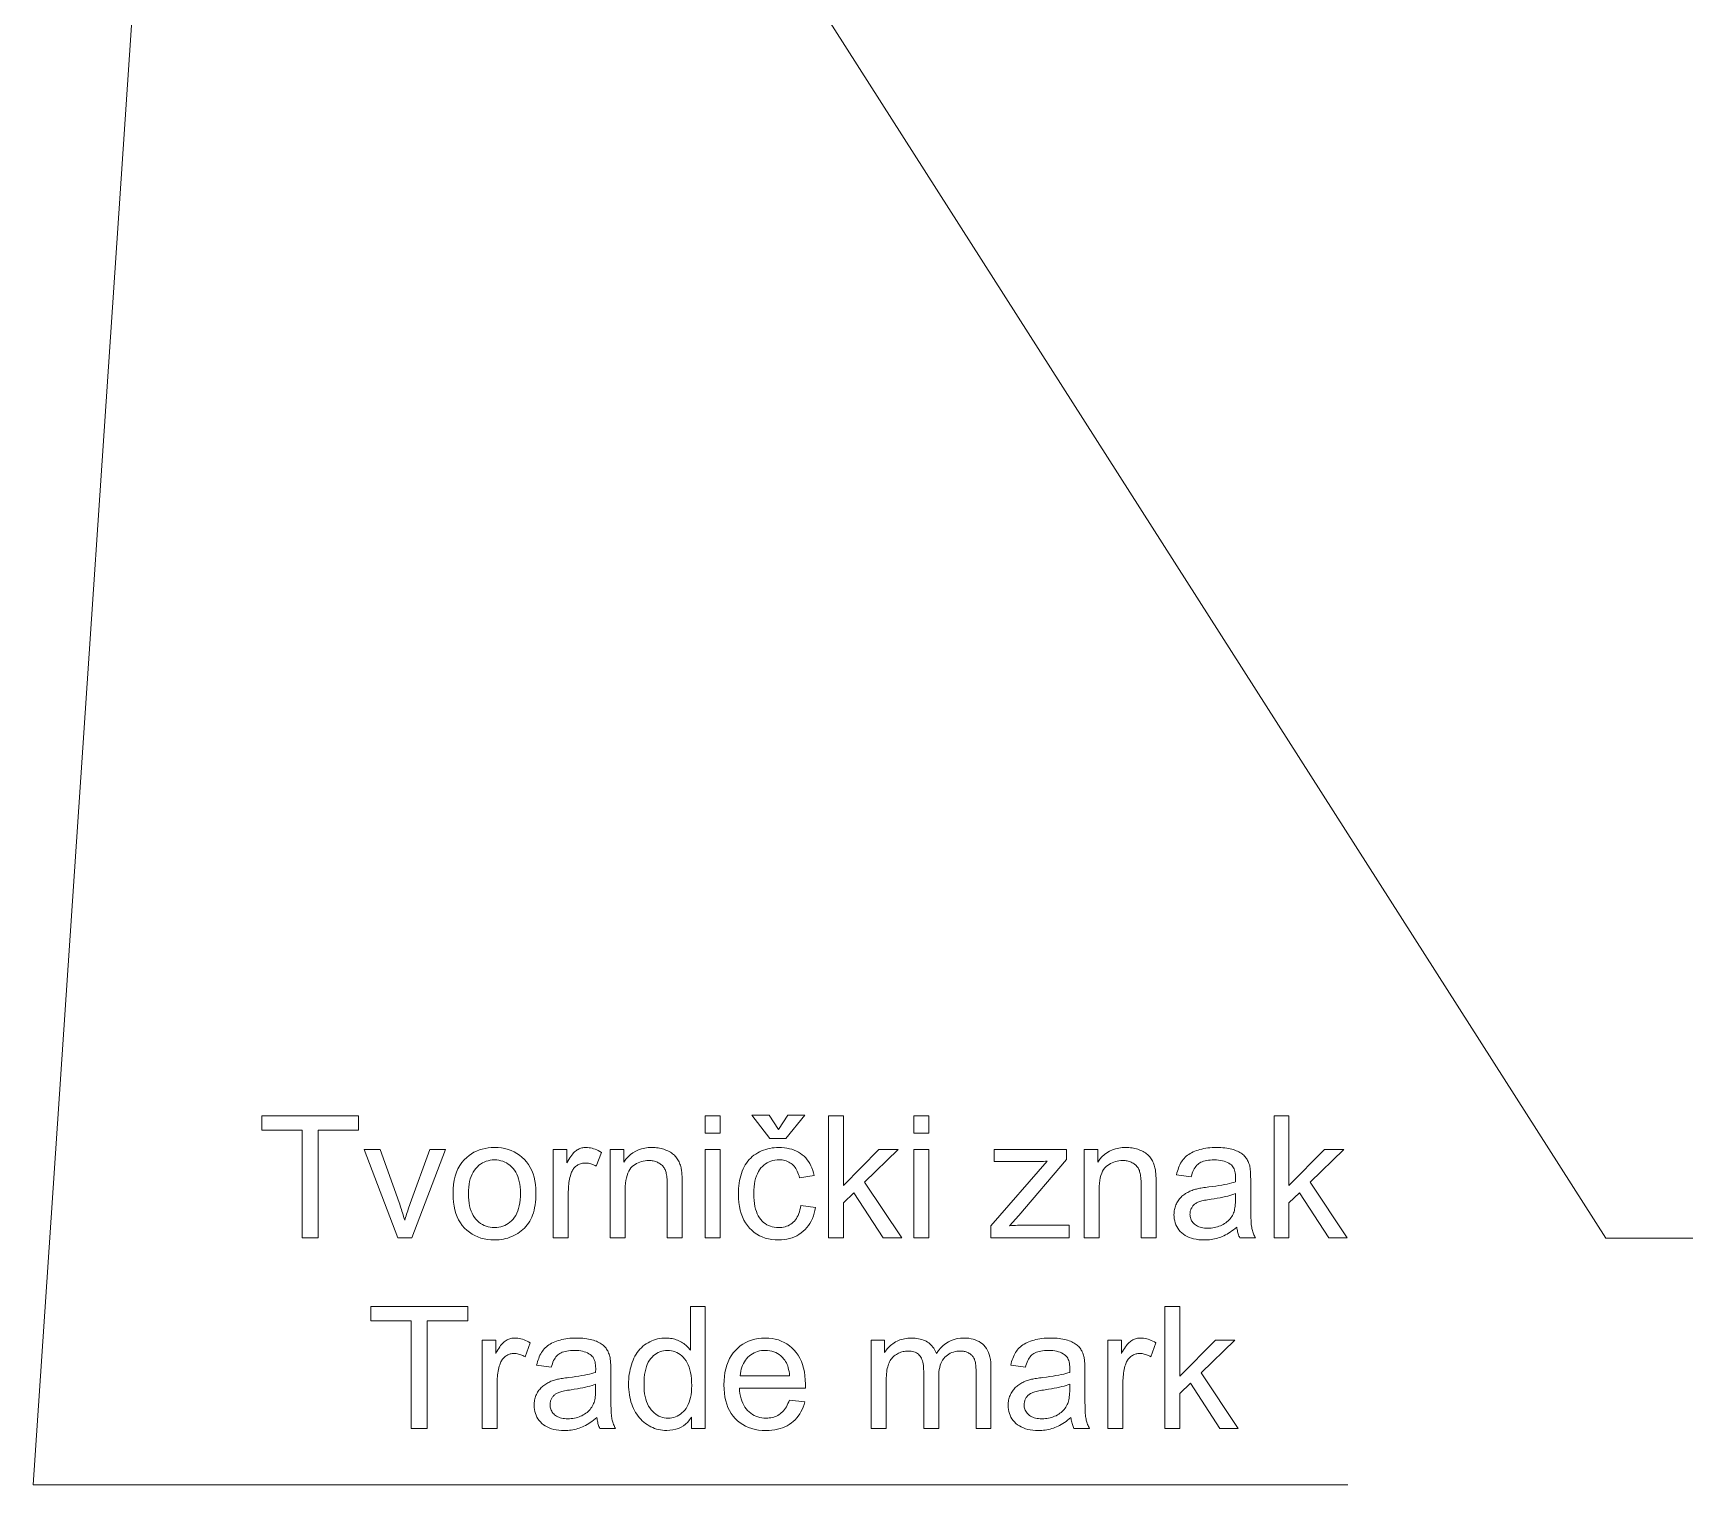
# Model space of a CAD drawing. Extents: x 0 to 297, y 0 to 420.
# Drawn here: x 204.77 to 245.36, y 107.8 to 143.48 of the extents above; entities that cross this region are included whole.
import ezdxf

# ---------------------------------------------------------------- set-up
doc = ezdxf.new("R2010")
doc.units = 0

msp = doc.modelspace()

# ---------------------------------------------------------------- linework, layer by layer
at = {"color": 7, "lineweight": 13}
for points in [[(218.078, 153.595), (243.418, 113.867), (285.055, 113.867)], [(207.848, 153.406), (204.772, 107.802), (237.079, 107.802)]]:
    msp.add_lwpolyline(points, dxfattribs=at)
for points in [[(211.383, 113.873), (211.383, 116.519), (210.394, 116.519), (210.394, 116.873), (212.772, 116.873), (212.772, 116.519), (211.78, 116.519), (211.78, 113.873)], [(221.287, 116.449), (221.287, 116.873), (221.656, 116.873), (221.656, 116.449)], [(223.088, 116.541), (223.313, 116.889), (223.731, 116.889), (223.27, 116.316), (222.877, 116.316), (222.435, 116.889), (222.857, 116.889)], [(224.314, 113.873), (224.314, 116.873), (224.682, 116.873), (224.682, 115.162), (225.554, 116.046), (226.031, 116.046), (225.2, 115.24), (226.115, 113.873), (225.66, 113.873), (224.942, 114.984), (224.682, 114.734), (224.682, 113.873)], [(226.409, 116.449), (226.409, 116.873), (226.778, 116.873), (226.778, 116.449)], [(235.262, 113.873), (235.262, 116.873), (235.63, 116.873), (235.63, 115.162), (236.502, 116.046), (236.979, 116.046), (236.148, 115.24), (237.063, 113.873), (236.609, 113.873), (235.89, 114.984), (235.63, 114.734), (235.63, 113.873)], [(215.091, 114.959), (215.094, 115.077), (215.104, 115.188), (215.121, 115.293), (215.145, 115.392), (215.175, 115.485), (215.212, 115.571), (215.255, 115.651), (215.306, 115.725), (215.363, 115.792), (215.426, 115.853), (215.484, 115.899), (215.544, 115.94), (215.606, 115.977), (215.67, 116.008), (215.738, 116.035), (215.807, 116.056), (215.879, 116.073), (215.954, 116.085), (216.031, 116.093), (216.11, 116.095), (216.198, 116.092), (216.283, 116.083), (216.364, 116.069), (216.442, 116.048), (216.517, 116.022), (216.589, 115.989), (216.657, 115.951), (216.722, 115.907), (216.784, 115.857), (216.843, 115.801), (216.897, 115.74), (216.945, 115.675), (216.988, 115.605), (217.025, 115.531), (217.056, 115.452), (217.082, 115.368), (217.101, 115.28), (217.116, 115.188), (217.124, 115.091), (217.127, 114.99), (217.126, 114.908), (217.122, 114.829), (217.116, 114.754), (217.107, 114.683), (217.096, 114.615), (217.082, 114.551), (217.065, 114.49), (217.046, 114.433), (217.025, 114.38), (217.001, 114.33), (216.975, 114.283), (216.946, 114.238), (216.915, 114.195), (216.882, 114.155), (216.847, 114.116), (216.809, 114.08), (216.769, 114.046), (216.726, 114.014), (216.682, 113.984), (216.635, 113.956), (216.586, 113.931), (216.537, 113.909), (216.487, 113.889), (216.435, 113.871), (216.383, 113.857), (216.33, 113.845), (216.277, 113.835), (216.222, 113.829), (216.166, 113.825), (216.11, 113.823), (216.02, 113.826), (215.934, 113.835), (215.852, 113.85), (215.773, 113.87), (215.697, 113.897), (215.625, 113.929), (215.557, 113.967), (215.492, 114.011), (215.43, 114.061), (215.372, 114.116), (215.319, 114.177), (215.271, 114.243), (215.229, 114.315), (215.192, 114.391), (215.161, 114.473), (215.136, 114.56), (215.116, 114.652), (215.102, 114.749), (215.094, 114.852)], [(217.555, 113.873), (217.555, 116.046), (217.886, 116.046), (217.886, 115.716), (217.911, 115.761), (217.936, 115.803), (217.961, 115.841), (217.985, 115.876), (218.008, 115.908), (218.031, 115.937), (218.054, 115.963), (218.077, 115.986), (218.099, 116.005), (218.121, 116.021), (218.142, 116.035), (218.164, 116.048), (218.187, 116.059), (218.21, 116.068), (218.233, 116.077), (218.257, 116.083), (218.281, 116.088), (218.306, 116.092), (218.331, 116.094), (218.357, 116.095), (218.394, 116.094), (218.432, 116.09), (218.469, 116.084), (218.507, 116.076), (218.545, 116.065), (218.583, 116.052), (218.621, 116.037), (218.659, 116.019), (218.697, 115.999), (218.735, 115.976), (218.609, 115.635), (218.582, 115.65), (218.555, 115.663), (218.528, 115.675), (218.501, 115.686), (218.474, 115.694), (218.447, 115.702), (218.42, 115.707), (218.393, 115.711), (218.365, 115.714), (218.338, 115.714), (218.315, 115.714), (218.291, 115.711), (218.268, 115.708), (218.246, 115.703), (218.224, 115.696), (218.202, 115.688), (218.181, 115.679), (218.161, 115.668), (218.141, 115.655), (218.122, 115.642), (218.103, 115.627), (218.085, 115.61), (218.069, 115.593), (218.053, 115.575), (218.039, 115.555), (218.026, 115.534), (218.014, 115.512), (218.003, 115.489), (217.993, 115.465), (217.984, 115.44), (217.973, 115.4), (217.962, 115.36), (217.953, 115.319), (217.945, 115.277), (217.938, 115.234), (217.933, 115.191), (217.929, 115.147), (217.926, 115.102), (217.924, 115.057), (217.923, 115.01), (217.923, 113.873)], [(218.954, 113.873), (218.954, 116.046), (219.286, 116.046), (219.286, 115.737), (219.336, 115.805), (219.39, 115.866), (219.449, 115.919), (219.512, 115.966), (219.579, 116.005), (219.65, 116.038), (219.725, 116.063), (219.805, 116.081), (219.889, 116.091), (219.978, 116.095), (220.017, 116.094), (220.055, 116.092), (220.093, 116.089), (220.13, 116.084), (220.166, 116.077), (220.202, 116.07), (220.237, 116.06), (220.272, 116.05), (220.306, 116.038), (220.339, 116.024), (220.371, 116.01), (220.401, 115.994), (220.43, 115.978), (220.457, 115.961), (220.483, 115.943), (220.507, 115.924), (220.529, 115.904), (220.549, 115.883), (220.568, 115.862), (220.585, 115.839), (220.601, 115.816), (220.616, 115.792), (220.63, 115.767), (220.643, 115.741), (220.655, 115.714), (220.666, 115.686), (220.676, 115.658), (220.685, 115.628), (220.693, 115.598), (220.7, 115.567), (220.704, 115.545), (220.707, 115.52), (220.71, 115.492), (220.713, 115.461), (220.715, 115.426), (220.717, 115.389), (220.719, 115.349), (220.72, 115.305), (220.72, 115.259), (220.72, 115.209), (220.72, 113.873), (220.352, 113.873), (220.352, 115.195), (220.352, 115.238), (220.35, 115.28), (220.348, 115.319), (220.345, 115.356), (220.341, 115.391), (220.337, 115.424), (220.331, 115.454), (220.325, 115.482), (220.317, 115.508), (220.309, 115.531), (220.3, 115.553), (220.289, 115.574), (220.277, 115.594), (220.264, 115.613), (220.25, 115.631), (220.234, 115.649), (220.216, 115.665), (220.198, 115.681), (220.178, 115.695), (220.157, 115.709), (220.134, 115.722), (220.111, 115.733), (220.088, 115.743), (220.063, 115.752), (220.038, 115.759), (220.012, 115.765), (219.985, 115.77), (219.957, 115.773), (219.929, 115.775), (219.9, 115.776), (219.853, 115.774), (219.808, 115.77), (219.764, 115.762), (219.722, 115.752), (219.681, 115.738), (219.641, 115.722), (219.602, 115.703), (219.565, 115.68), (219.528, 115.655), (219.494, 115.626), (219.461, 115.594), (219.432, 115.556), (219.407, 115.513), (219.384, 115.464), (219.366, 115.41), (219.35, 115.351), (219.338, 115.286), (219.33, 115.216), (219.324, 115.14), (219.323, 115.059), (219.323, 113.873)], [(223.635, 114.669), (223.997, 114.622), (223.983, 114.548), (223.966, 114.478), (223.944, 114.412), (223.92, 114.348), (223.891, 114.288), (223.859, 114.231), (223.823, 114.177), (223.783, 114.127), (223.74, 114.079), (223.693, 114.035), (223.643, 113.995), (223.591, 113.959), (223.536, 113.927), (223.479, 113.9), (223.42, 113.876), (223.359, 113.857), (223.296, 113.843), (223.23, 113.832), (223.162, 113.826), (223.092, 113.823), (223.005, 113.826), (222.921, 113.835), (222.84, 113.85), (222.763, 113.87), (222.69, 113.896), (222.62, 113.928), (222.553, 113.966), (222.49, 114.01), (222.431, 114.06), (222.375, 114.115), (222.323, 114.176), (222.277, 114.242), (222.237, 114.313), (222.201, 114.389), (222.172, 114.47), (222.147, 114.556), (222.128, 114.647), (222.115, 114.743), (222.107, 114.845), (222.104, 114.951), (222.105, 115.021), (222.108, 115.088), (222.114, 115.154), (222.122, 115.219), (222.133, 115.281), (222.146, 115.342), (222.161, 115.401), (222.178, 115.458), (222.198, 115.513), (222.22, 115.567), (222.245, 115.618), (222.272, 115.667), (222.301, 115.714), (222.333, 115.757), (222.368, 115.798), (222.404, 115.836), (222.443, 115.872), (222.485, 115.905), (222.529, 115.935), (222.576, 115.963), (222.624, 115.988), (222.673, 116.01), (222.722, 116.03), (222.773, 116.047), (222.824, 116.062), (222.877, 116.074), (222.93, 116.083), (222.984, 116.09), (223.039, 116.094), (223.094, 116.095), (223.164, 116.093), (223.231, 116.088), (223.295, 116.079), (223.357, 116.066), (223.416, 116.05), (223.473, 116.031), (223.527, 116.007), (223.578, 115.98), (223.627, 115.95), (223.673, 115.916), (223.717, 115.879), (223.757, 115.838), (223.794, 115.795), (223.828, 115.749), (223.858, 115.699), (223.885, 115.647), (223.909, 115.592), (223.93, 115.533), (223.948, 115.472), (223.962, 115.407), (223.604, 115.352), (223.593, 115.395), (223.58, 115.435), (223.566, 115.474), (223.55, 115.51), (223.533, 115.544), (223.514, 115.576), (223.494, 115.606), (223.472, 115.633), (223.448, 115.658), (223.423, 115.682), (223.396, 115.703), (223.369, 115.721), (223.34, 115.738), (223.31, 115.752), (223.279, 115.764), (223.247, 115.774), (223.214, 115.782), (223.18, 115.788), (223.145, 115.791), (223.109, 115.792), (223.054, 115.79), (223.001, 115.784), (222.951, 115.774), (222.903, 115.76), (222.856, 115.742), (222.812, 115.72), (222.77, 115.694), (222.73, 115.664), (222.692, 115.63), (222.656, 115.593), (222.623, 115.55), (222.594, 115.503), (222.568, 115.452), (222.545, 115.396), (222.526, 115.335), (222.51, 115.27), (222.498, 115.199), (222.489, 115.125), (222.484, 115.045), (222.482, 114.961), (222.484, 114.876), (222.489, 114.796), (222.498, 114.72), (222.509, 114.649), (222.524, 114.583), (222.543, 114.522), (222.565, 114.465), (222.59, 114.414), (222.618, 114.367), (222.65, 114.325), (222.685, 114.287), (222.721, 114.253), (222.76, 114.224), (222.801, 114.198), (222.844, 114.176), (222.888, 114.158), (222.935, 114.144), (222.984, 114.134), (223.035, 114.128), (223.088, 114.126), (223.131, 114.128), (223.172, 114.132), (223.212, 114.138), (223.25, 114.148), (223.287, 114.16), (223.323, 114.174), (223.357, 114.192), (223.389, 114.211), (223.421, 114.234), (223.45, 114.259), (223.478, 114.287), (223.504, 114.318), (223.528, 114.352), (223.55, 114.389), (223.569, 114.428), (223.586, 114.471), (223.602, 114.516), (223.615, 114.564), (223.626, 114.615)], [(230.598, 113.873), (230.598, 116.046), (230.93, 116.046), (230.93, 115.737), (230.98, 115.805), (231.034, 115.866), (231.093, 115.919), (231.155, 115.966), (231.223, 116.005), (231.294, 116.038), (231.369, 116.063), (231.449, 116.081), (231.533, 116.091), (231.622, 116.095), (231.661, 116.094), (231.699, 116.092), (231.737, 116.089), (231.774, 116.084), (231.81, 116.077), (231.846, 116.07), (231.881, 116.06), (231.916, 116.05), (231.949, 116.038), (231.983, 116.024), (232.015, 116.01), (232.045, 115.994), (232.074, 115.978), (232.101, 115.961), (232.127, 115.943), (232.151, 115.924), (232.173, 115.904), (232.193, 115.883), (232.212, 115.862), (232.229, 115.839), (232.245, 115.816), (232.26, 115.792), (232.274, 115.767), (232.287, 115.741), (232.299, 115.714), (232.31, 115.686), (232.32, 115.658), (232.329, 115.628), (232.337, 115.598), (232.344, 115.567), (232.348, 115.545), (232.351, 115.52), (232.354, 115.492), (232.357, 115.461), (232.359, 115.426), (232.361, 115.389), (232.363, 115.349), (232.364, 115.305), (232.364, 115.259), (232.364, 115.209), (232.364, 113.873), (231.996, 113.873), (231.996, 115.195), (231.996, 115.238), (231.994, 115.28), (231.992, 115.319), (231.989, 115.356), (231.985, 115.391), (231.981, 115.424), (231.975, 115.454), (231.969, 115.482), (231.961, 115.508), (231.953, 115.531), (231.944, 115.553), (231.933, 115.574), (231.921, 115.594), (231.908, 115.613), (231.893, 115.631), (231.878, 115.649), (231.86, 115.665), (231.842, 115.681), (231.822, 115.695), (231.801, 115.709), (231.778, 115.722), (231.755, 115.733), (231.732, 115.743), (231.707, 115.752), (231.682, 115.759), (231.656, 115.765), (231.629, 115.77), (231.601, 115.773), (231.573, 115.775), (231.544, 115.776), (231.497, 115.774), (231.452, 115.77), (231.408, 115.762), (231.366, 115.752), (231.325, 115.738), (231.285, 115.722), (231.246, 115.703), (231.209, 115.68), (231.172, 115.655), (231.138, 115.626), (231.105, 115.594), (231.076, 115.556), (231.05, 115.513), (231.028, 115.464), (231.009, 115.41), (230.994, 115.351), (230.982, 115.286), (230.974, 115.216), (230.968, 115.14), (230.967, 115.059), (230.967, 113.873)], [(234.347, 114.141), (234.307, 114.107), (234.266, 114.075), (234.226, 114.046), (234.186, 114.018), (234.147, 113.992), (234.107, 113.969), (234.068, 113.947), (234.03, 113.928), (233.991, 113.91), (233.953, 113.895), (233.915, 113.881), (233.877, 113.869), (233.837, 113.859), (233.798, 113.849), (233.757, 113.841), (233.716, 113.835), (233.675, 113.83), (233.633, 113.826), (233.59, 113.824), (233.547, 113.823), (233.477, 113.825), (233.411, 113.83), (233.347, 113.839), (233.287, 113.851), (233.231, 113.867), (233.177, 113.886), (233.127, 113.909), (233.08, 113.935), (233.037, 113.965), (232.997, 113.998), (232.96, 114.034), (232.927, 114.072), (232.899, 114.112), (232.874, 114.154), (232.852, 114.198), (232.835, 114.243), (232.822, 114.291), (232.812, 114.341), (232.806, 114.392), (232.804, 114.446), (232.805, 114.477), (232.807, 114.508), (232.811, 114.539), (232.816, 114.569), (232.823, 114.598), (232.831, 114.627), (232.84, 114.656), (232.851, 114.683), (232.863, 114.711), (232.877, 114.737), (232.892, 114.763), (232.908, 114.788), (232.925, 114.812), (232.942, 114.834), (232.961, 114.856), (232.98, 114.877), (233.001, 114.896), (233.022, 114.915), (233.044, 114.933), (233.067, 114.949), (233.091, 114.965), (233.116, 114.979), (233.141, 114.993), (233.166, 115.007), (233.192, 115.019), (233.219, 115.031), (233.247, 115.042), (233.275, 115.052), (233.303, 115.061), (233.332, 115.07), (233.355, 115.075), (233.38, 115.081), (233.407, 115.087), (233.437, 115.092), (233.468, 115.098), (233.502, 115.103), (233.538, 115.109), (233.577, 115.114), (233.617, 115.12), (233.66, 115.125), (233.747, 115.136), (233.829, 115.147), (233.906, 115.159), (233.979, 115.171), (234.047, 115.183), (234.11, 115.196), (234.169, 115.209), (234.223, 115.223), (234.272, 115.237), (234.317, 115.252), (234.317, 115.266), (234.317, 115.28), (234.318, 115.292), (234.318, 115.304), (234.318, 115.314), (234.318, 115.323), (234.319, 115.331), (234.319, 115.338), (234.319, 115.343), (234.319, 115.348), (234.318, 115.392), (234.315, 115.433), (234.309, 115.471), (234.302, 115.507), (234.293, 115.54), (234.281, 115.57), (234.268, 115.598), (234.252, 115.623), (234.234, 115.645), (234.214, 115.665), (234.185, 115.689), (234.152, 115.71), (234.117, 115.729), (234.079, 115.745), (234.039, 115.759), (233.996, 115.77), (233.949, 115.779), (233.901, 115.785), (233.849, 115.789), (233.795, 115.79), (233.744, 115.789), (233.696, 115.786), (233.651, 115.782), (233.609, 115.775), (233.569, 115.767), (233.532, 115.757), (233.498, 115.745), (233.466, 115.732), (233.437, 115.716), (233.411, 115.699), (233.387, 115.679), (233.364, 115.657), (233.343, 115.632), (233.322, 115.604), (233.303, 115.573), (233.286, 115.539), (233.269, 115.503), (233.254, 115.464), (233.24, 115.422), (233.228, 115.377), (232.868, 115.426), (232.878, 115.471), (232.89, 115.515), (232.903, 115.557), (232.917, 115.597), (232.933, 115.635), (232.95, 115.671), (232.968, 115.706), (232.987, 115.739), (233.008, 115.77), (233.029, 115.799), (233.053, 115.827), (233.079, 115.854), (233.106, 115.879), (233.136, 115.903), (233.167, 115.925), (233.201, 115.946), (233.236, 115.966), (233.274, 115.985), (233.313, 116.002), (233.355, 116.018), (233.398, 116.033), (233.443, 116.046), (233.489, 116.057), (233.536, 116.067), (233.585, 116.076), (233.635, 116.083), (233.686, 116.088), (233.739, 116.092), (233.793, 116.094), (233.848, 116.095), (233.903, 116.094), (233.955, 116.092), (234.006, 116.089), (234.054, 116.084), (234.1, 116.079), (234.144, 116.071), (234.187, 116.063), (234.227, 116.053), (234.264, 116.042), (234.3, 116.029), (234.334, 116.016), (234.366, 116.002), (234.396, 115.987), (234.425, 115.972), (234.451, 115.956), (234.476, 115.939), (234.499, 115.921), (234.52, 115.903), (234.539, 115.884), (234.556, 115.865), (234.572, 115.844), (234.587, 115.823), (234.601, 115.8), (234.614, 115.777), (234.626, 115.752), (234.637, 115.727), (234.647, 115.7), (234.656, 115.673), (234.664, 115.644), (234.671, 115.614), (234.674, 115.594), (234.677, 115.57), (234.68, 115.544), (234.682, 115.515), (234.684, 115.482), (234.686, 115.447), (234.687, 115.408), (234.688, 115.367), (234.689, 115.322), (234.689, 115.274), (234.689, 114.783), (234.689, 114.684), (234.69, 114.593), (234.691, 114.509), (234.693, 114.433), (234.695, 114.364), (234.698, 114.303), (234.701, 114.249), (234.704, 114.203), (234.708, 114.164), (234.713, 114.134), (234.718, 114.106), (234.724, 114.08), (234.731, 114.053), (234.739, 114.026), (234.748, 114), (234.757, 113.974), (234.768, 113.949), (234.78, 113.923), (234.792, 113.898), (234.806, 113.873), (234.421, 113.873), (234.41, 113.896), (234.4, 113.92), (234.39, 113.945), (234.382, 113.97), (234.374, 113.997), (234.367, 114.024), (234.361, 114.052), (234.356, 114.081), (234.351, 114.11)], [(213.736, 113.873), (212.909, 116.046), (213.298, 116.046), (213.765, 114.744), (213.78, 114.702), (213.795, 114.659), (213.809, 114.616), (213.823, 114.573), (213.837, 114.529), (213.851, 114.486), (213.865, 114.441), (213.878, 114.397), (213.891, 114.352), (213.904, 114.306), (213.914, 114.341), (213.925, 114.378), (213.937, 114.416), (213.949, 114.455), (213.963, 114.496), (213.977, 114.538), (213.992, 114.581), (214.007, 114.626), (214.024, 114.672), (214.041, 114.72), (214.524, 116.046), (214.903, 116.046), (214.08, 113.873)], [(215.469, 114.959), (215.471, 114.878), (215.477, 114.801), (215.486, 114.728), (215.499, 114.659), (215.515, 114.594), (215.535, 114.534), (215.559, 114.478), (215.586, 114.426), (215.617, 114.378), (215.652, 114.334), (215.689, 114.295), (215.728, 114.259), (215.769, 114.228), (215.812, 114.201), (215.857, 114.178), (215.904, 114.16), (215.953, 114.145), (216.003, 114.135), (216.056, 114.128), (216.11, 114.126), (216.164, 114.128), (216.216, 114.135), (216.266, 114.145), (216.315, 114.16), (216.361, 114.179), (216.406, 114.201), (216.449, 114.229), (216.49, 114.26), (216.529, 114.295), (216.566, 114.335), (216.601, 114.379), (216.632, 114.427), (216.659, 114.48), (216.683, 114.537), (216.703, 114.599), (216.719, 114.664), (216.732, 114.735), (216.741, 114.809), (216.747, 114.888), (216.748, 114.971), (216.747, 115.05), (216.741, 115.125), (216.732, 115.196), (216.719, 115.263), (216.703, 115.326), (216.683, 115.385), (216.659, 115.44), (216.631, 115.491), (216.6, 115.539), (216.565, 115.582), (216.528, 115.622), (216.488, 115.657), (216.447, 115.688), (216.405, 115.715), (216.36, 115.738), (216.313, 115.757), (216.265, 115.771), (216.215, 115.782), (216.164, 115.788), (216.11, 115.79), (216.056, 115.788), (216.003, 115.782), (215.953, 115.771), (215.904, 115.757), (215.857, 115.738), (215.812, 115.716), (215.769, 115.689), (215.728, 115.658), (215.689, 115.623), (215.652, 115.583), (215.617, 115.54), (215.586, 115.492), (215.559, 115.44), (215.535, 115.384), (215.515, 115.324), (215.499, 115.259), (215.486, 115.191), (215.477, 115.118), (215.471, 115.041)], [(221.287, 113.873), (221.287, 116.046), (221.656, 116.046), (221.656, 113.873)], [(226.409, 113.873), (226.409, 116.046), (226.778, 116.046), (226.778, 113.873)], [(228.308, 113.873), (228.308, 114.171), (229.692, 115.759), (229.645, 115.757), (229.6, 115.755), (229.556, 115.753), (229.512, 115.751), (229.47, 115.75), (229.429, 115.749), (229.389, 115.748), (229.351, 115.748), (229.313, 115.747), (229.276, 115.747), (228.39, 115.747), (228.39, 116.046), (230.167, 116.046), (230.167, 115.802), (228.99, 114.423), (228.763, 114.171), (228.812, 114.175), (228.861, 114.178), (228.909, 114.181), (228.956, 114.183), (229.003, 114.185), (229.049, 114.187), (229.094, 114.188), (229.139, 114.189), (229.184, 114.19), (229.227, 114.19), (230.232, 114.19), (230.232, 113.873)], [(234.317, 114.963), (234.275, 114.947), (234.228, 114.932), (234.178, 114.916), (234.124, 114.902), (234.066, 114.888), (234.004, 114.874), (233.938, 114.861), (233.867, 114.848), (233.793, 114.836), (233.715, 114.824), (233.671, 114.818), (233.629, 114.811), (233.591, 114.804), (233.555, 114.797), (233.521, 114.789), (233.49, 114.782), (233.462, 114.774), (233.437, 114.767), (233.414, 114.759), (233.394, 114.75), (233.375, 114.742), (233.358, 114.733), (233.341, 114.723), (233.325, 114.712), (233.31, 114.7), (233.296, 114.688), (233.283, 114.675), (233.271, 114.661), (233.259, 114.646), (233.248, 114.631), (233.239, 114.615), (233.23, 114.599), (233.222, 114.582), (233.216, 114.565), (233.21, 114.548), (233.205, 114.53), (233.202, 114.512), (233.199, 114.494), (233.198, 114.475), (233.197, 114.456), (233.198, 114.427), (233.202, 114.399), (233.207, 114.372), (233.215, 114.346), (233.225, 114.321), (233.237, 114.297), (233.252, 114.274), (233.269, 114.251), (233.288, 114.23), (233.309, 114.21), (233.332, 114.192), (233.358, 114.175), (233.385, 114.16), (233.415, 114.147), (233.446, 114.137), (233.48, 114.128), (233.516, 114.121), (233.553, 114.116), (233.593, 114.113), (233.635, 114.112), (233.677, 114.113), (233.718, 114.116), (233.759, 114.12), (233.798, 114.127), (233.836, 114.135), (233.874, 114.146), (233.91, 114.158), (233.946, 114.172), (233.98, 114.187), (234.014, 114.205), (234.046, 114.224), (234.077, 114.245), (234.105, 114.267), (234.132, 114.291), (234.158, 114.315), (234.181, 114.342), (234.203, 114.369), (234.223, 114.398), (234.241, 114.428), (234.257, 114.46), (234.269, 114.486), (234.279, 114.515), (234.288, 114.545), (234.295, 114.579), (234.302, 114.614), (234.307, 114.652), (234.311, 114.693), (234.314, 114.736), (234.316, 114.781), (234.317, 114.828)], [(214.062, 109.19), (214.062, 111.836), (213.073, 111.836), (213.073, 112.19), (215.451, 112.19), (215.451, 111.836), (214.459, 111.836), (214.459, 109.19)], [(220.948, 109.19), (220.948, 109.465), (220.904, 109.403), (220.857, 109.348), (220.806, 109.3), (220.751, 109.258), (220.692, 109.222), (220.63, 109.193), (220.563, 109.17), (220.492, 109.154), (220.418, 109.145), (220.34, 109.141), (220.288, 109.143), (220.238, 109.147), (220.188, 109.154), (220.139, 109.164), (220.09, 109.177), (220.043, 109.193), (219.997, 109.212), (219.951, 109.233), (219.906, 109.257), (219.862, 109.285), (219.819, 109.314), (219.779, 109.346), (219.74, 109.381), (219.703, 109.417), (219.669, 109.456), (219.636, 109.497), (219.605, 109.541), (219.576, 109.586), (219.549, 109.634), (219.524, 109.685), (219.502, 109.737), (219.481, 109.79), (219.463, 109.846), (219.448, 109.902), (219.435, 109.961), (219.424, 110.02), (219.415, 110.082), (219.409, 110.145), (219.406, 110.209), (219.405, 110.275), (219.406, 110.34), (219.409, 110.403), (219.414, 110.465), (219.422, 110.526), (219.432, 110.585), (219.444, 110.644), (219.458, 110.701), (219.474, 110.757), (219.492, 110.812), (219.513, 110.865), (219.536, 110.917), (219.561, 110.966), (219.588, 111.013), (219.617, 111.058), (219.649, 111.099), (219.682, 111.139), (219.718, 111.176), (219.756, 111.21), (219.796, 111.242), (219.838, 111.272), (219.882, 111.298), (219.927, 111.322), (219.973, 111.344), (220.02, 111.362), (220.068, 111.378), (220.117, 111.39), (220.167, 111.4), (220.218, 111.407), (220.27, 111.411), (220.323, 111.413), (220.362, 111.412), (220.4, 111.41), (220.437, 111.405), (220.474, 111.4), (220.509, 111.392), (220.544, 111.383), (220.577, 111.372), (220.61, 111.36), (220.642, 111.346), (220.673, 111.33), (220.704, 111.313), (220.732, 111.295), (220.76, 111.276), (220.787, 111.256), (220.813, 111.235), (220.837, 111.212), (220.86, 111.189), (220.882, 111.165), (220.903, 111.14), (220.923, 111.114), (220.923, 112.19), (221.289, 112.19), (221.289, 109.19)], [(232.583, 109.19), (232.583, 112.19), (232.952, 112.19), (232.952, 110.48), (233.823, 111.364), (234.3, 111.364), (233.469, 110.557), (234.384, 109.19), (233.93, 109.19), (233.212, 110.302), (232.952, 110.052), (232.952, 109.19)], [(215.807, 109.19), (215.807, 111.364), (216.139, 111.364), (216.139, 111.034), (216.164, 111.079), (216.189, 111.12), (216.213, 111.159), (216.237, 111.194), (216.261, 111.226), (216.284, 111.255), (216.307, 111.281), (216.329, 111.303), (216.351, 111.323), (216.373, 111.339), (216.395, 111.353), (216.417, 111.366), (216.439, 111.377), (216.462, 111.386), (216.486, 111.394), (216.51, 111.401), (216.534, 111.406), (216.559, 111.41), (216.584, 111.412), (216.609, 111.413), (216.647, 111.412), (216.684, 111.408), (216.722, 111.402), (216.759, 111.394), (216.797, 111.383), (216.835, 111.37), (216.873, 111.355), (216.911, 111.337), (216.949, 111.317), (216.988, 111.294), (216.861, 110.952), (216.834, 110.968), (216.807, 110.981), (216.78, 110.993), (216.753, 111.003), (216.726, 111.012), (216.699, 111.019), (216.672, 111.025), (216.645, 111.029), (216.618, 111.031), (216.591, 111.032), (216.567, 111.031), (216.544, 111.029), (216.521, 111.026), (216.498, 111.021), (216.476, 111.014), (216.455, 111.006), (216.434, 110.997), (216.413, 110.986), (216.393, 110.973), (216.374, 110.96), (216.355, 110.944), (216.338, 110.928), (216.321, 110.911), (216.306, 110.892), (216.292, 110.873), (216.278, 110.852), (216.266, 110.83), (216.255, 110.807), (216.246, 110.783), (216.237, 110.758), (216.225, 110.718), (216.215, 110.678), (216.206, 110.637), (216.198, 110.595), (216.191, 110.552), (216.185, 110.509), (216.181, 110.465), (216.178, 110.42), (216.176, 110.375), (216.175, 110.328), (216.175, 109.19)], [(218.625, 109.459), (218.584, 109.425), (218.544, 109.393), (218.504, 109.363), (218.464, 109.336), (218.424, 109.31), (218.385, 109.287), (218.346, 109.265), (218.307, 109.246), (218.269, 109.228), (218.231, 109.213), (218.193, 109.199), (218.154, 109.187), (218.115, 109.176), (218.075, 109.167), (218.035, 109.159), (217.994, 109.153), (217.952, 109.148), (217.91, 109.144), (217.868, 109.142), (217.825, 109.141), (217.755, 109.143), (217.688, 109.148), (217.625, 109.157), (217.565, 109.169), (217.508, 109.185), (217.455, 109.204), (217.405, 109.227), (217.358, 109.253), (217.314, 109.283), (217.274, 109.316), (217.238, 109.352), (217.205, 109.39), (217.176, 109.43), (217.151, 109.472), (217.13, 109.516), (217.113, 109.561), (217.099, 109.609), (217.09, 109.658), (217.084, 109.71), (217.082, 109.763), (217.083, 109.795), (217.085, 109.826), (217.089, 109.857), (217.094, 109.887), (217.1, 109.916), (217.108, 109.945), (217.118, 109.973), (217.128, 110.001), (217.141, 110.028), (217.155, 110.055), (217.17, 110.081), (217.186, 110.106), (217.202, 110.13), (217.22, 110.152), (217.239, 110.174), (217.258, 110.195), (217.278, 110.214), (217.3, 110.233), (217.322, 110.25), (217.345, 110.267), (217.369, 110.282), (217.393, 110.297), (217.418, 110.311), (217.444, 110.324), (217.47, 110.337), (217.497, 110.349), (217.524, 110.36), (217.552, 110.37), (217.581, 110.379), (217.61, 110.388), (217.633, 110.393), (217.658, 110.399), (217.685, 110.405), (217.714, 110.41), (217.746, 110.416), (217.78, 110.421), (217.816, 110.427), (217.854, 110.432), (217.895, 110.438), (217.937, 110.443), (218.024, 110.454), (218.106, 110.465), (218.184, 110.477), (218.257, 110.489), (218.325, 110.501), (218.388, 110.514), (218.447, 110.527), (218.501, 110.541), (218.55, 110.555), (218.594, 110.57), (218.595, 110.584), (218.595, 110.598), (218.595, 110.61), (218.596, 110.621), (218.596, 110.632), (218.596, 110.641), (218.596, 110.649), (218.596, 110.656), (218.596, 110.661), (218.596, 110.666), (218.595, 110.71), (218.592, 110.751), (218.587, 110.789), (218.58, 110.825), (218.57, 110.858), (218.559, 110.888), (218.545, 110.916), (218.53, 110.941), (218.512, 110.963), (218.492, 110.983), (218.462, 111.007), (218.43, 111.028), (218.395, 111.047), (218.357, 111.063), (218.316, 111.077), (218.273, 111.088), (218.227, 111.097), (218.178, 111.103), (218.127, 111.107), (218.072, 111.108), (218.022, 111.107), (217.974, 111.104), (217.929, 111.1), (217.886, 111.093), (217.847, 111.085), (217.81, 111.075), (217.775, 111.063), (217.744, 111.05), (217.715, 111.034), (217.689, 111.017), (217.665, 110.997), (217.642, 110.975), (217.62, 110.95), (217.6, 110.922), (217.581, 110.891), (217.563, 110.857), (217.547, 110.821), (217.532, 110.781), (217.518, 110.739), (217.506, 110.695), (217.145, 110.744), (217.156, 110.789), (217.168, 110.833), (217.181, 110.874), (217.195, 110.914), (217.21, 110.953), (217.227, 110.989), (217.245, 111.024), (217.265, 111.057), (217.285, 111.088), (217.307, 111.117), (217.331, 111.145), (217.356, 111.171), (217.384, 111.197), (217.413, 111.22), (217.445, 111.243), (217.478, 111.264), (217.514, 111.284), (217.551, 111.303), (217.591, 111.32), (217.632, 111.336), (217.676, 111.351), (217.72, 111.364), (217.766, 111.375), (217.814, 111.385), (217.862, 111.394), (217.912, 111.401), (217.964, 111.406), (218.016, 111.41), (218.07, 111.412), (218.126, 111.413), (218.18, 111.412), (218.233, 111.41), (218.283, 111.407), (218.332, 111.402), (218.378, 111.396), (218.422, 111.389), (218.464, 111.381), (218.504, 111.371), (218.542, 111.36), (218.578, 111.347), (218.612, 111.334), (218.644, 111.32), (218.674, 111.305), (218.702, 111.29), (218.729, 111.273), (218.753, 111.257), (218.776, 111.239), (218.797, 111.221), (218.816, 111.202), (218.834, 111.183), (218.85, 111.162), (218.864, 111.141), (218.878, 111.118), (218.891, 111.095), (218.903, 111.07), (218.914, 111.045), (218.924, 111.018), (218.933, 110.99), (218.941, 110.962), (218.948, 110.932), (218.952, 110.912), (218.955, 110.888), (218.958, 110.862), (218.96, 110.832), (218.962, 110.8), (218.964, 110.764), (218.965, 110.726), (218.966, 110.684), (218.967, 110.64), (218.967, 110.592), (218.967, 110.101), (218.967, 110.002), (218.968, 109.911), (218.969, 109.827), (218.97, 109.751), (218.973, 109.682), (218.975, 109.621), (218.978, 109.567), (218.982, 109.521), (218.986, 109.482), (218.99, 109.451), (218.995, 109.424), (219.001, 109.397), (219.009, 109.371), (219.016, 109.344), (219.025, 109.318), (219.035, 109.292), (219.046, 109.266), (219.057, 109.241), (219.07, 109.216), (219.083, 109.19), (218.699, 109.19), (218.688, 109.214), (218.677, 109.238), (218.668, 109.263), (218.659, 109.288), (218.652, 109.315), (218.645, 109.342), (218.638, 109.37), (218.633, 109.399), (218.629, 109.428)], [(223.356, 109.89), (223.737, 109.843), (223.717, 109.778), (223.695, 109.716), (223.669, 109.657), (223.64, 109.6), (223.608, 109.547), (223.574, 109.497), (223.536, 109.449), (223.495, 109.405), (223.45, 109.364), (223.403, 109.326), (223.353, 109.291), (223.3, 109.259), (223.245, 109.232), (223.187, 109.208), (223.126, 109.187), (223.062, 109.171), (222.996, 109.158), (222.927, 109.149), (222.856, 109.143), (222.781, 109.141), (222.688, 109.144), (222.598, 109.153), (222.513, 109.168), (222.431, 109.188), (222.354, 109.215), (222.28, 109.247), (222.21, 109.285), (222.145, 109.329), (222.083, 109.379), (222.025, 109.435), (221.972, 109.496), (221.924, 109.562), (221.883, 109.632), (221.846, 109.708), (221.816, 109.788), (221.79, 109.872), (221.771, 109.962), (221.757, 110.056), (221.749, 110.155), (221.746, 110.259), (221.749, 110.366), (221.757, 110.468), (221.771, 110.566), (221.791, 110.658), (221.816, 110.746), (221.847, 110.828), (221.884, 110.906), (221.926, 110.979), (221.974, 111.047), (222.028, 111.11), (222.086, 111.168), (222.148, 111.219), (222.213, 111.264), (222.281, 111.304), (222.352, 111.337), (222.427, 111.364), (222.506, 111.386), (222.587, 111.401), (222.672, 111.41), (222.761, 111.413), (222.846, 111.41), (222.929, 111.401), (223.008, 111.386), (223.084, 111.365), (223.157, 111.339), (223.226, 111.306), (223.293, 111.267), (223.356, 111.223), (223.416, 111.172), (223.473, 111.116), (223.525, 111.054), (223.572, 110.988), (223.614, 110.916), (223.65, 110.84), (223.68, 110.759), (223.705, 110.673), (223.724, 110.582), (223.738, 110.487), (223.746, 110.386), (223.749, 110.281), (223.749, 110.274), (223.749, 110.267), (223.749, 110.259), (223.749, 110.25), (223.749, 110.24), (223.748, 110.23), (223.748, 110.219), (223.748, 110.208), (223.747, 110.196), (223.747, 110.183), (222.126, 110.183), (222.132, 110.113), (222.141, 110.046), (222.153, 109.983), (222.169, 109.923), (222.187, 109.867), (222.209, 109.814), (222.234, 109.764), (222.263, 109.717), (222.294, 109.674), (222.329, 109.635), (222.366, 109.598), (222.405, 109.566), (222.446, 109.537), (222.489, 109.513), (222.534, 109.492), (222.58, 109.475), (222.628, 109.461), (222.678, 109.452), (222.73, 109.446), (222.783, 109.444), (222.823, 109.445), (222.862, 109.448), (222.899, 109.454), (222.936, 109.461), (222.971, 109.471), (223.005, 109.483), (223.038, 109.496), (223.069, 109.512), (223.1, 109.53), (223.129, 109.551), (223.157, 109.573), (223.184, 109.598), (223.21, 109.626), (223.234, 109.656), (223.257, 109.689), (223.28, 109.724), (223.301, 109.762), (223.32, 109.802), (223.339, 109.845)], [(225.364, 109.19), (225.364, 111.364), (225.693, 111.364), (225.693, 111.059), (225.714, 111.09), (225.737, 111.12), (225.761, 111.149), (225.786, 111.177), (225.812, 111.203), (225.84, 111.228), (225.87, 111.252), (225.9, 111.274), (225.932, 111.296), (225.965, 111.316), (226, 111.334), (226.035, 111.351), (226.072, 111.365), (226.109, 111.378), (226.147, 111.389), (226.186, 111.397), (226.226, 111.404), (226.267, 111.409), (226.309, 111.412), (226.352, 111.413), (226.4, 111.412), (226.445, 111.409), (226.489, 111.404), (226.531, 111.397), (226.572, 111.388), (226.611, 111.377), (226.648, 111.364), (226.683, 111.349), (226.716, 111.332), (226.748, 111.313), (226.778, 111.292), (226.806, 111.269), (226.833, 111.245), (226.857, 111.22), (226.88, 111.192), (226.901, 111.164), (226.92, 111.133), (226.937, 111.101), (226.952, 111.067), (226.966, 111.032), (227.019, 111.105), (227.075, 111.169), (227.135, 111.226), (227.197, 111.276), (227.263, 111.318), (227.331, 111.352), (227.403, 111.379), (227.478, 111.398), (227.556, 111.409), (227.637, 111.413), (227.7, 111.411), (227.761, 111.406), (227.818, 111.397), (227.872, 111.384), (227.923, 111.368), (227.971, 111.348), (228.017, 111.325), (228.059, 111.298), (228.098, 111.268), (228.135, 111.234), (228.168, 111.196), (228.197, 111.154), (228.223, 111.109), (228.246, 111.06), (228.265, 111.006), (228.281, 110.949), (228.293, 110.888), (228.301, 110.824), (228.307, 110.755), (228.308, 110.682), (228.308, 109.19), (227.942, 109.19), (227.942, 110.559), (227.942, 110.602), (227.941, 110.643), (227.939, 110.681), (227.936, 110.716), (227.933, 110.75), (227.929, 110.78), (227.925, 110.808), (227.919, 110.834), (227.913, 110.857), (227.906, 110.878), (227.899, 110.897), (227.89, 110.915), (227.88, 110.933), (227.868, 110.949), (227.856, 110.965), (227.842, 110.981), (227.828, 110.995), (227.812, 111.009), (227.795, 111.022), (227.776, 111.034), (227.757, 111.046), (227.737, 111.056), (227.717, 111.065), (227.696, 111.072), (227.674, 111.079), (227.652, 111.084), (227.629, 111.088), (227.605, 111.091), (227.58, 111.093), (227.555, 111.094), (227.51, 111.092), (227.467, 111.088), (227.425, 111.08), (227.384, 111.069), (227.346, 111.055), (227.308, 111.039), (227.273, 111.019), (227.238, 110.996), (227.206, 110.97), (227.175, 110.941), (227.146, 110.909), (227.12, 110.873), (227.098, 110.833), (227.078, 110.79), (227.061, 110.743), (227.048, 110.692), (227.037, 110.638), (227.029, 110.58), (227.025, 110.518), (227.023, 110.453), (227.023, 109.19), (226.655, 109.19), (226.655, 110.602), (226.654, 110.65), (226.651, 110.696), (226.647, 110.739), (226.641, 110.779), (226.632, 110.817), (226.623, 110.853), (226.611, 110.886), (226.597, 110.917), (226.582, 110.945), (226.565, 110.971), (226.546, 110.994), (226.524, 111.015), (226.501, 111.033), (226.475, 111.049), (226.446, 111.063), (226.416, 111.074), (226.383, 111.083), (226.348, 111.089), (226.31, 111.092), (226.27, 111.094), (226.239, 111.093), (226.209, 111.09), (226.179, 111.086), (226.15, 111.08), (226.121, 111.073), (226.092, 111.064), (226.064, 111.053), (226.036, 111.041), (226.009, 111.027), (225.983, 111.012), (225.957, 110.995), (225.933, 110.976), (225.91, 110.956), (225.889, 110.934), (225.869, 110.911), (225.851, 110.886), (225.834, 110.86), (225.818, 110.832), (225.804, 110.803), (225.791, 110.772), (225.78, 110.739), (225.77, 110.704), (225.761, 110.665), (225.753, 110.624), (225.747, 110.58), (225.742, 110.533), (225.737, 110.484), (225.734, 110.431), (225.733, 110.376), (225.732, 110.318), (225.732, 109.19)], [(230.273, 109.459), (230.232, 109.425), (230.192, 109.393), (230.152, 109.363), (230.112, 109.336), (230.072, 109.31), (230.033, 109.287), (229.994, 109.265), (229.955, 109.246), (229.917, 109.228), (229.879, 109.213), (229.841, 109.199), (229.802, 109.187), (229.763, 109.176), (229.723, 109.167), (229.683, 109.159), (229.642, 109.153), (229.601, 109.148), (229.559, 109.144), (229.516, 109.142), (229.473, 109.141), (229.403, 109.143), (229.336, 109.148), (229.273, 109.157), (229.213, 109.169), (229.156, 109.185), (229.103, 109.204), (229.053, 109.227), (229.006, 109.253), (228.963, 109.283), (228.922, 109.316), (228.886, 109.352), (228.853, 109.39), (228.824, 109.43), (228.799, 109.472), (228.778, 109.516), (228.761, 109.561), (228.747, 109.609), (228.738, 109.658), (228.732, 109.71), (228.73, 109.763), (228.731, 109.795), (228.733, 109.826), (228.737, 109.857), (228.742, 109.887), (228.748, 109.916), (228.756, 109.945), (228.766, 109.973), (228.777, 110.001), (228.789, 110.028), (228.803, 110.055), (228.818, 110.081), (228.834, 110.106), (228.85, 110.13), (228.868, 110.152), (228.887, 110.174), (228.906, 110.195), (228.926, 110.214), (228.948, 110.233), (228.97, 110.25), (228.993, 110.267), (229.017, 110.282), (229.041, 110.297), (229.066, 110.311), (229.092, 110.324), (229.118, 110.337), (229.145, 110.349), (229.172, 110.36), (229.2, 110.37), (229.229, 110.379), (229.258, 110.388), (229.281, 110.393), (229.306, 110.399), (229.333, 110.405), (229.362, 110.41), (229.394, 110.416), (229.428, 110.421), (229.464, 110.427), (229.502, 110.432), (229.543, 110.438), (229.585, 110.443), (229.672, 110.454), (229.754, 110.465), (229.832, 110.477), (229.905, 110.489), (229.973, 110.501), (230.036, 110.514), (230.095, 110.527), (230.149, 110.541), (230.198, 110.555), (230.242, 110.57), (230.243, 110.584), (230.243, 110.598), (230.243, 110.61), (230.244, 110.621), (230.244, 110.632), (230.244, 110.641), (230.244, 110.649), (230.244, 110.656), (230.244, 110.661), (230.244, 110.666), (230.243, 110.71), (230.24, 110.751), (230.235, 110.789), (230.228, 110.825), (230.218, 110.858), (230.207, 110.888), (230.193, 110.916), (230.178, 110.941), (230.16, 110.963), (230.14, 110.983), (230.11, 111.007), (230.078, 111.028), (230.043, 111.047), (230.005, 111.063), (229.964, 111.077), (229.921, 111.088), (229.875, 111.097), (229.826, 111.103), (229.775, 111.107), (229.72, 111.108), (229.67, 111.107), (229.622, 111.104), (229.577, 111.1), (229.534, 111.093), (229.495, 111.085), (229.458, 111.075), (229.423, 111.063), (229.392, 111.05), (229.363, 111.034), (229.337, 111.017), (229.313, 110.997), (229.29, 110.975), (229.268, 110.95), (229.248, 110.922), (229.229, 110.891), (229.211, 110.857), (229.195, 110.821), (229.18, 110.781), (229.166, 110.739), (229.154, 110.695), (228.793, 110.744), (228.804, 110.789), (228.816, 110.833), (228.829, 110.874), (228.843, 110.914), (228.858, 110.953), (228.875, 110.989), (228.893, 111.024), (228.913, 111.057), (228.933, 111.088), (228.955, 111.117), (228.979, 111.145), (229.004, 111.171), (229.032, 111.197), (229.061, 111.22), (229.093, 111.243), (229.126, 111.264), (229.162, 111.284), (229.199, 111.303), (229.239, 111.32), (229.28, 111.336), (229.324, 111.351), (229.368, 111.364), (229.414, 111.375), (229.462, 111.385), (229.51, 111.394), (229.56, 111.401), (229.612, 111.406), (229.664, 111.41), (229.718, 111.412), (229.774, 111.413), (229.828, 111.412), (229.881, 111.41), (229.931, 111.407), (229.98, 111.402), (230.026, 111.396), (230.07, 111.389), (230.112, 111.381), (230.152, 111.371), (230.19, 111.36), (230.226, 111.347), (230.26, 111.334), (230.292, 111.32), (230.322, 111.305), (230.35, 111.29), (230.377, 111.273), (230.402, 111.257), (230.424, 111.239), (230.445, 111.221), (230.464, 111.202), (230.482, 111.183), (230.498, 111.162), (230.512, 111.141), (230.526, 111.118), (230.539, 111.095), (230.551, 111.07), (230.562, 111.045), (230.572, 111.018), (230.581, 110.99), (230.589, 110.962), (230.596, 110.932), (230.6, 110.912), (230.603, 110.888), (230.606, 110.862), (230.608, 110.832), (230.61, 110.8), (230.612, 110.764), (230.613, 110.726), (230.614, 110.684), (230.615, 110.64), (230.615, 110.592), (230.615, 110.101), (230.615, 110.002), (230.616, 109.911), (230.617, 109.827), (230.618, 109.751), (230.621, 109.682), (230.623, 109.621), (230.626, 109.567), (230.63, 109.521), (230.634, 109.482), (230.638, 109.451), (230.643, 109.424), (230.65, 109.397), (230.657, 109.371), (230.664, 109.344), (230.673, 109.318), (230.683, 109.292), (230.694, 109.266), (230.705, 109.241), (230.718, 109.216), (230.731, 109.19), (230.347, 109.19), (230.336, 109.214), (230.325, 109.238), (230.316, 109.263), (230.307, 109.288), (230.3, 109.315), (230.293, 109.342), (230.286, 109.37), (230.281, 109.399), (230.277, 109.428)], [(231.182, 109.19), (231.182, 111.364), (231.513, 111.364), (231.513, 111.034), (231.538, 111.079), (231.563, 111.12), (231.587, 111.159), (231.611, 111.194), (231.635, 111.226), (231.658, 111.255), (231.681, 111.281), (231.704, 111.303), (231.726, 111.323), (231.747, 111.339), (231.769, 111.353), (231.791, 111.366), (231.814, 111.377), (231.837, 111.386), (231.86, 111.394), (231.884, 111.401), (231.908, 111.406), (231.933, 111.41), (231.958, 111.412), (231.984, 111.413), (232.021, 111.412), (232.059, 111.408), (232.096, 111.402), (232.134, 111.394), (232.172, 111.383), (232.209, 111.37), (232.247, 111.355), (232.286, 111.337), (232.324, 111.317), (232.362, 111.294), (232.235, 110.952), (232.208, 110.968), (232.181, 110.981), (232.154, 110.993), (232.127, 111.003), (232.1, 111.012), (232.073, 111.019), (232.046, 111.025), (232.019, 111.029), (231.992, 111.031), (231.965, 111.032), (231.941, 111.031), (231.918, 111.029), (231.895, 111.026), (231.873, 111.021), (231.851, 111.014), (231.829, 111.006), (231.808, 110.997), (231.788, 110.986), (231.768, 110.973), (231.748, 110.96), (231.73, 110.944), (231.712, 110.928), (231.696, 110.911), (231.68, 110.892), (231.666, 110.873), (231.653, 110.852), (231.641, 110.83), (231.63, 110.807), (231.62, 110.783), (231.611, 110.758), (231.6, 110.718), (231.589, 110.678), (231.58, 110.637), (231.572, 110.595), (231.565, 110.552), (231.56, 110.509), (231.555, 110.465), (231.552, 110.42), (231.551, 110.375), (231.55, 110.328), (231.55, 109.19)], [(219.783, 110.275), (219.785, 110.194), (219.79, 110.116), (219.799, 110.044), (219.811, 109.975), (219.827, 109.91), (219.847, 109.85), (219.869, 109.794), (219.896, 109.742), (219.926, 109.694), (219.959, 109.651), (219.995, 109.612), (220.032, 109.576), (220.071, 109.545), (220.11, 109.519), (220.151, 109.496), (220.193, 109.477), (220.237, 109.463), (220.281, 109.452), (220.327, 109.446), (220.375, 109.444), (220.422, 109.446), (220.468, 109.452), (220.513, 109.462), (220.556, 109.476), (220.598, 109.494), (220.638, 109.515), (220.677, 109.541), (220.714, 109.571), (220.75, 109.604), (220.785, 109.642), (220.817, 109.683), (220.846, 109.729), (220.871, 109.779), (220.893, 109.833), (220.912, 109.891), (220.927, 109.953), (220.939, 110.02), (220.947, 110.091), (220.952, 110.165), (220.954, 110.244), (220.952, 110.331), (220.947, 110.413), (220.938, 110.491), (220.926, 110.563), (220.911, 110.631), (220.892, 110.694), (220.87, 110.753), (220.844, 110.806), (220.815, 110.855), (220.782, 110.899), (220.747, 110.939), (220.71, 110.974), (220.672, 111.006), (220.632, 111.033), (220.59, 111.056), (220.547, 111.075), (220.502, 111.089), (220.456, 111.1), (220.408, 111.106), (220.358, 111.108), (220.31, 111.106), (220.263, 111.1), (220.218, 111.09), (220.175, 111.076), (220.133, 111.058), (220.093, 111.036), (220.054, 111.01), (220.017, 110.98), (219.982, 110.945), (219.948, 110.907), (219.917, 110.865), (219.889, 110.818), (219.864, 110.766), (219.843, 110.71), (219.824, 110.649), (219.81, 110.583), (219.798, 110.513), (219.79, 110.439), (219.785, 110.359)], [(222.147, 110.486), (223.36, 110.486), (223.354, 110.539), (223.347, 110.59), (223.337, 110.638), (223.326, 110.683), (223.313, 110.726), (223.298, 110.766), (223.282, 110.803), (223.263, 110.837), (223.243, 110.868), (223.221, 110.897), (223.185, 110.938), (223.147, 110.974), (223.106, 111.006), (223.064, 111.033), (223.019, 111.057), (222.972, 111.076), (222.924, 111.091), (222.873, 111.101), (222.82, 111.108), (222.765, 111.11), (222.715, 111.108), (222.667, 111.103), (222.62, 111.095), (222.575, 111.083), (222.531, 111.068), (222.489, 111.049), (222.449, 111.027), (222.411, 111.001), (222.374, 110.972), (222.338, 110.94), (222.305, 110.905), (222.275, 110.868), (222.248, 110.828), (222.225, 110.786), (222.204, 110.742), (222.186, 110.695), (222.172, 110.646), (222.16, 110.595), (222.152, 110.542)], [(218.594, 110.281), (218.552, 110.265), (218.506, 110.249), (218.456, 110.234), (218.402, 110.22), (218.344, 110.205), (218.281, 110.192), (218.215, 110.179), (218.145, 110.166), (218.071, 110.154), (217.993, 110.142), (217.949, 110.135), (217.907, 110.129), (217.868, 110.122), (217.832, 110.115), (217.799, 110.107), (217.768, 110.1), (217.74, 110.092), (217.714, 110.084), (217.692, 110.076), (217.671, 110.068), (217.653, 110.06), (217.635, 110.05), (217.619, 110.04), (217.603, 110.03), (217.588, 110.018), (217.574, 110.006), (217.561, 109.993), (217.548, 109.979), (217.537, 109.964), (217.526, 109.949), (217.516, 109.933), (217.508, 109.916), (217.5, 109.9), (217.493, 109.883), (217.488, 109.866), (217.483, 109.848), (217.48, 109.83), (217.477, 109.811), (217.475, 109.793), (217.475, 109.774), (217.476, 109.745), (217.479, 109.717), (217.485, 109.69), (217.493, 109.664), (217.503, 109.639), (217.515, 109.615), (217.53, 109.591), (217.546, 109.569), (217.565, 109.548), (217.586, 109.528), (217.61, 109.509), (217.635, 109.493), (217.663, 109.478), (217.692, 109.465), (217.724, 109.454), (217.757, 109.446), (217.793, 109.439), (217.831, 109.434), (217.871, 109.431), (217.913, 109.43), (217.955, 109.431), (217.996, 109.434), (218.036, 109.438), (218.076, 109.445), (218.114, 109.453), (218.151, 109.463), (218.188, 109.476), (218.223, 109.489), (218.258, 109.505), (218.291, 109.523), (218.324, 109.542), (218.354, 109.563), (218.383, 109.585), (218.41, 109.608), (218.435, 109.633), (218.459, 109.659), (218.48, 109.687), (218.5, 109.716), (218.518, 109.746), (218.535, 109.778), (218.546, 109.804), (218.556, 109.832), (218.565, 109.863), (218.573, 109.897), (218.579, 109.932), (218.585, 109.97), (218.589, 110.011), (218.592, 110.053), (218.594, 110.099), (218.594, 110.146)], [(230.242, 110.281), (230.2, 110.265), (230.154, 110.249), (230.104, 110.234), (230.05, 110.22), (229.992, 110.205), (229.929, 110.192), (229.863, 110.179), (229.793, 110.166), (229.719, 110.154), (229.641, 110.142), (229.597, 110.135), (229.555, 110.129), (229.516, 110.122), (229.48, 110.115), (229.447, 110.107), (229.416, 110.1), (229.388, 110.092), (229.362, 110.084), (229.34, 110.076), (229.319, 110.068), (229.301, 110.06), (229.283, 110.05), (229.267, 110.04), (229.251, 110.03), (229.236, 110.018), (229.222, 110.006), (229.209, 109.993), (229.196, 109.979), (229.185, 109.964), (229.174, 109.949), (229.164, 109.933), (229.156, 109.916), (229.148, 109.9), (229.141, 109.883), (229.136, 109.866), (229.131, 109.848), (229.128, 109.83), (229.125, 109.811), (229.123, 109.793), (229.123, 109.774), (229.124, 109.745), (229.127, 109.717), (229.133, 109.69), (229.141, 109.664), (229.151, 109.639), (229.163, 109.615), (229.178, 109.591), (229.194, 109.569), (229.213, 109.548), (229.234, 109.528), (229.258, 109.509), (229.283, 109.493), (229.311, 109.478), (229.34, 109.465), (229.372, 109.454), (229.405, 109.446), (229.441, 109.439), (229.479, 109.434), (229.519, 109.431), (229.561, 109.43), (229.603, 109.431), (229.644, 109.434), (229.684, 109.438), (229.724, 109.445), (229.762, 109.453), (229.799, 109.463), (229.836, 109.476), (229.871, 109.489), (229.906, 109.505), (229.939, 109.523), (229.972, 109.542), (230.002, 109.563), (230.031, 109.585), (230.058, 109.608), (230.083, 109.633), (230.107, 109.659), (230.128, 109.687), (230.148, 109.716), (230.167, 109.746), (230.183, 109.778), (230.194, 109.804), (230.204, 109.832), (230.213, 109.863), (230.221, 109.897), (230.227, 109.932), (230.233, 109.97), (230.237, 110.011), (230.24, 110.053), (230.242, 110.099), (230.242, 110.146)]]:
    msp.add_lwpolyline(points, close=True, dxfattribs=at)

doc.saveas('drawing.dxf')
